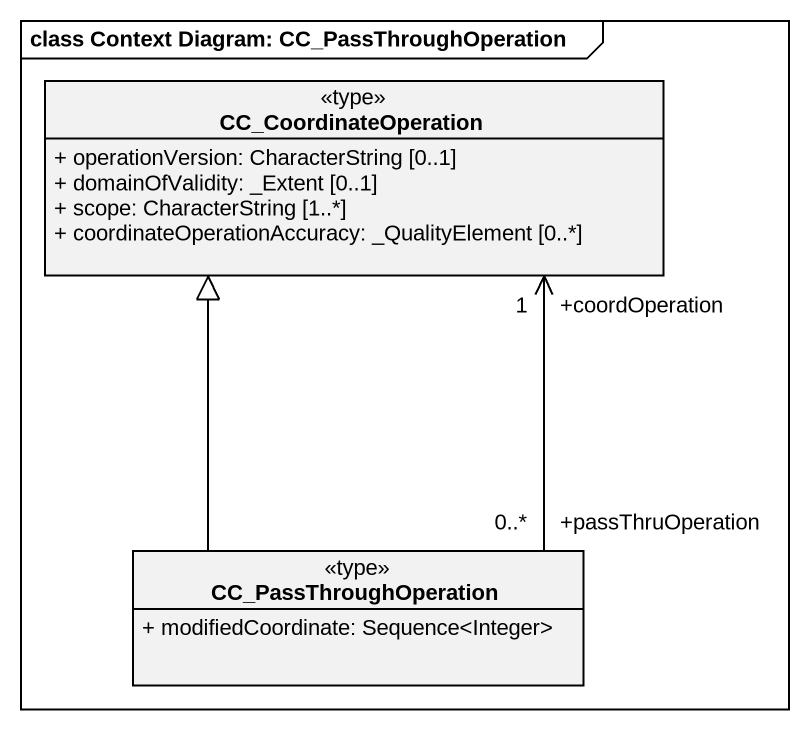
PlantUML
@startuml
mainframe class Context Diagram: CC_PassThroughOperation
hide circle
hide empty members
skinparam classAttributeIconSize 0
class CC_CoordinateOperation <<type>> {
  + operationVersion: CharacterString [0..1]
  + domainOfValidity: _Extent [0..1]
  + scope: CharacterString [1..*]
  + coordinateOperationAccuracy: _QualityElement [0..*]
}
class CC_PassThroughOperation <<type>> {
  + modifiedCoordinate: Sequence<Integer>
}
CC_PassThroughOperation "+passThruOperation\n0..*" -up-> "+coordOperation\n1" CC_CoordinateOperation
CC_PassThroughOperation -up-|> CC_CoordinateOperation
@enduml
